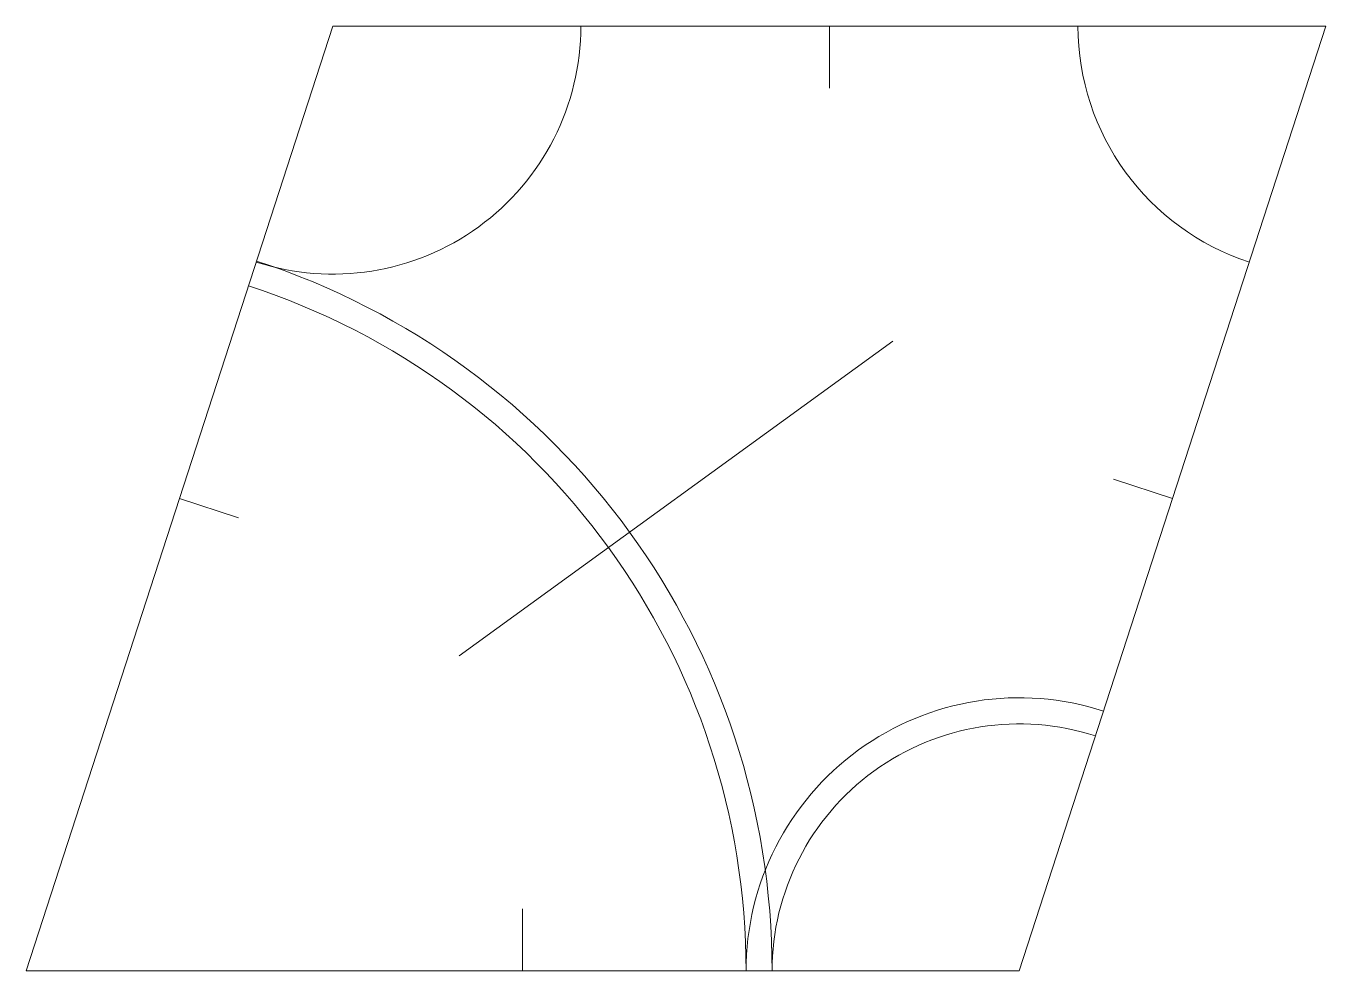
# Model space of a CAD drawing. Extents: x -43.1 to 9.3, y -22.7 to 15.3.
import ezdxf

# ---------------------------------------------------------------- set-up
doc = ezdxf.new("R2010")
doc.units = 0
doc.layers.add('s001-#def-active-grp', color=7, linetype='CONTINUOUS')

msp = doc.modelspace()

# ---------------------------------------------------------------- linework, layer by layer
at = {"layer": 's001-#def-active-grp', "color": 7, "linetype": 'CONTINUOUS', "lineweight": 9, "true_color": 0x000000}
for p, q in [((-10.709, 15.326), (-10.709, 12.826)), ((-25.616, -10.035), (-8.162, 2.645)), ((3.111, -3.695), (0.733, -2.922)), ((-36.889, -3.695), (-34.511, -4.467)), ((-23.069, -22.716), (-23.069, -20.216))]:
    msp.add_line(p, q, dxfattribs=at)
msp.add_lwpolyline([(-43.069, -22.716), (-3.069, -22.716), (9.291, 15.326), (-30.709, 15.326), (-43.069, -22.716)], dxfattribs=at)
for centre, radius, start, end in [((-30.709, 15.326), 9.99, -54, 0), ((9.291, 15.326), 9.99, 180, -108), ((-30.709, 15.326), 9.99, -108, -54), ((-43.069, -22.716), 30.05, 0, 72), ((-43.069, -22.716), 29, 0, 72), ((-3.069, -22.716), 11, 72, 126), ((-3.069, -22.716), 9.95, 72, 126), ((-3.069, -22.716), 11, 126, 180), ((-3.069, -22.716), 9.95, 126, 180)]:
    msp.add_arc(centre, radius, start, end, dxfattribs=at)

doc.saveas('drawing.dxf')
